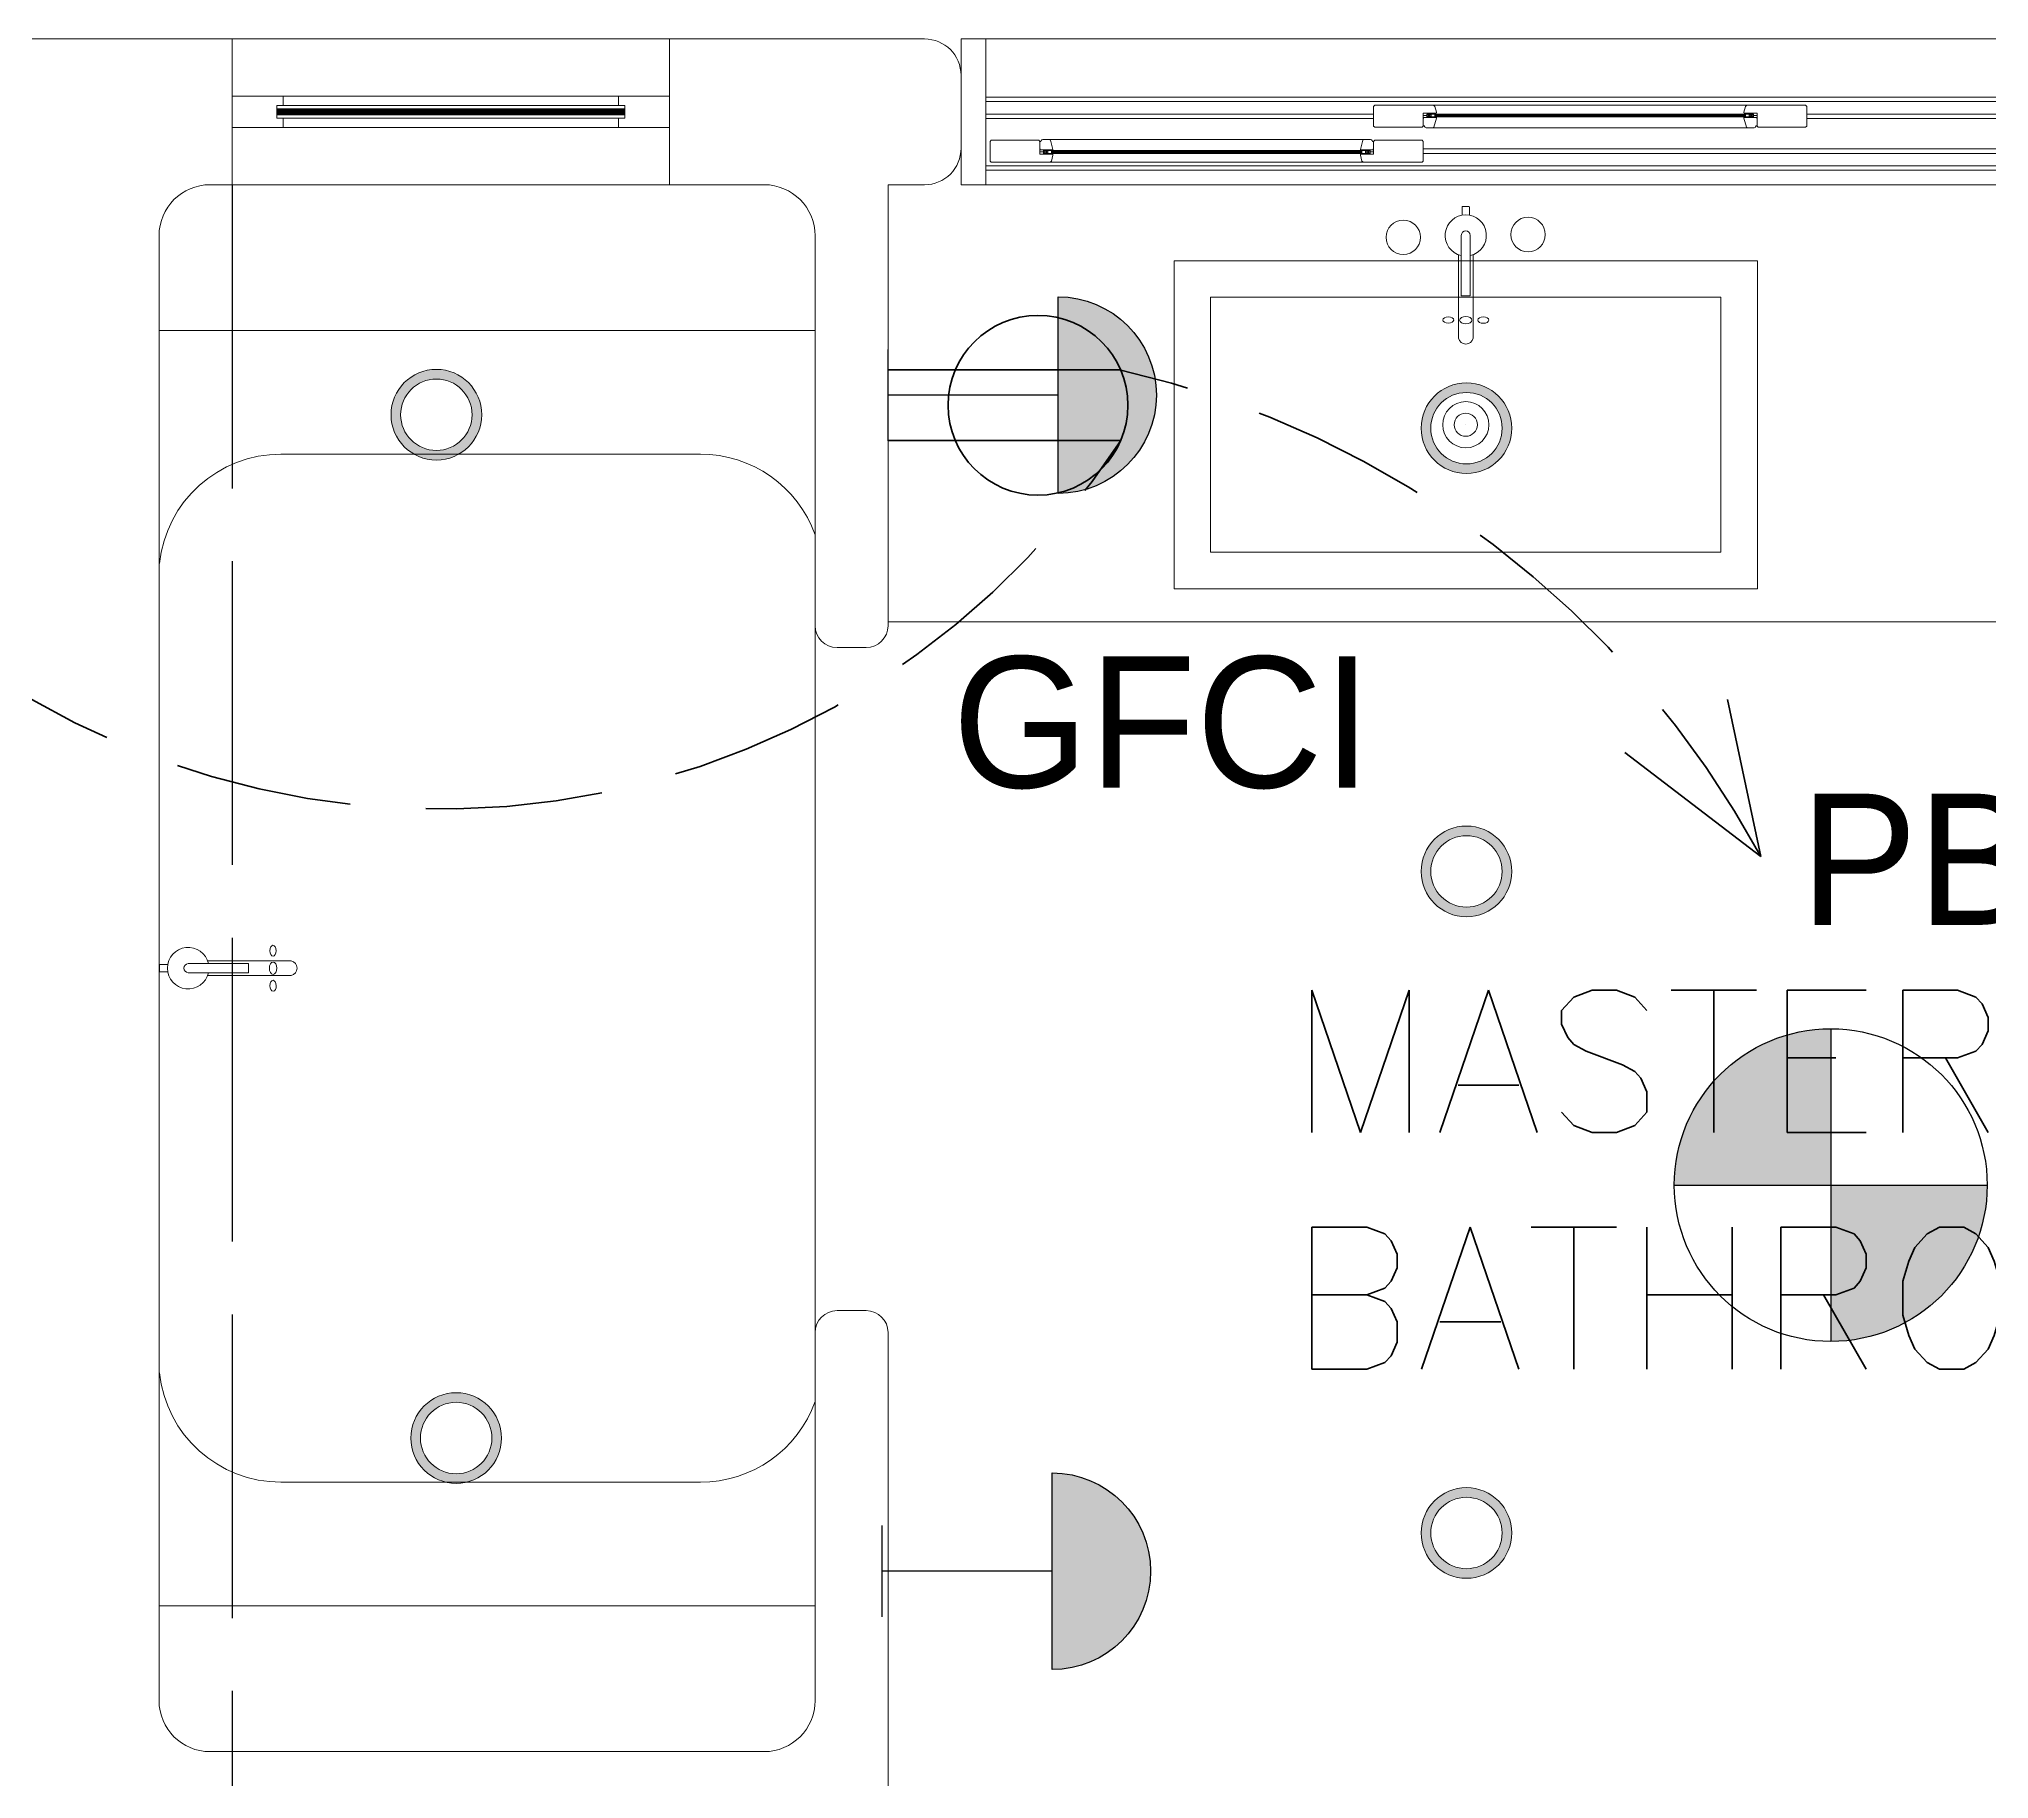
# Model space of a CAD drawing. Header units: metres. Extents: x 14 to 2416, y -346 to 476.
# Drawn here: x 139.562 to 142.237, y -134.315 to -131.928 of the extents above; entities that cross this region are included whole.
import ezdxf

# ---------------------------------------------------------------- set-up
doc = ezdxf.new("R2010")
doc.units = ezdxf.units.M
for name, pattern in [('0', [0]), ('CONTINUA', [0]), ('Dash Style-2', [0.694425, 0.48607, -0.208355]), ('STYLE_03', [0.5, 0.416656, -0.083344])]:
    doc.linetypes.add(name, pattern=pattern)
doc.layers.get('0').update_dxf_attribs({"linetype": '0', "lineweight": 20})
doc.layers.add('1', color=1, linetype='Continuous')
doc.layers.add('MAVA Luminarias', color=1, linetype='Continuous')
for name, color, linetype, lineweight in [('A-ANNO-TEXT', 20, 'Continuous', 13), ('A-DOOR', 35, 'Continuous', 5), ('A-WALL', 250, 'Continuous', 20), ('baños', 251, 'Continuous', 0), ('cristales', 131, 'Continuous', 0), ('E Salida TCorrientes', 24, 'CONTINUA', 40), ('E Tuberia Emp Piso', 24, 'Dash Style-2', 40), ('MAVA -LUMINARIAS', 1, 'Continuous', 18), ('piscina', 131, 'Continuous', 0), ('textos', 7, 'Continuous', 0)]:
    doc.layers.add(name, color=color, linetype=linetype, lineweight=lineweight)
doc.styles.add('CENTURY GOTHIC', font='GOTHIC.TTF')
doc.styles.get("Standard").update_dxf_attribs({"font": 'arial.ttf', "height": 0.1875})

# ---------------------------------------------------------------- blocks, each defined once
blk = doc.blocks.new('A$C8d867532')
at = {"layer": 'baños', "linetype": 'Continuous'}
blk.add_line((0.0395, 0.4062, 0), (0.1223, 0.4062, 0.0004), dxfattribs=at)
at = {"layer": 'baños'}
for points in [[(0.0743, 0.8), (0.5243, 0.8), (0.5243, 0), (0.0743, 0)], [(0.1243, 0.75), (0.4743, 0.75), (0.4743, 0.05), (0.1243, 0.05)]]:
    blk.add_lwpolyline(points, close=True, dxfattribs=at)
at = {"layer": 'baños', "linetype": 'Continuous'}
blk.add_lwpolyline([(0.0672, 0.3939, -9.082434), (0.0672, 0.4062)], format="xyb", dxfattribs=at)
for points, elevation in [([(0.0114, 0.405), (0.0005, 0.405), (0, 0.4043), (0, 0.3957)], 0), ([(0.1223, 0.4062), (0.1223, 0.3939)], 0.0004), ([(0, 0.3957), (0.0005, 0.395), (0.0114, 0.395)], 0)]:
    blk.add_lwpolyline(points, dxfattribs=dict(at, elevation=elevation))
at = {"layer": 'baños', "linetype": 'Continuous', "elevation": 0}
for points in [[(0.0333, 0.4, -0.385153), (0.0395, 0.4062), (0.0395, 0.4062)], [(0.0661, 0.4101), (0.1804, 0.4101, -0.363105), (0.1887, 0.4, -0.363105), (0.1804, 0.39), (0.0661, 0.39)], [(0.0333, 0.4, 0.385153), (0.0395, 0.3939), (0.0395, 0.3939)]]:
    blk.add_lwpolyline(points, format="xyb", dxfattribs=at)
at = {"layer": 'baños', "linetype": 'Continuous', "extrusion": (1.31781e-06, -1, -8.43443e-26), "elevation": -0.3939}
blk.add_lwpolyline([(0.1223, 0.0004), (0.0395, 0)], close=True, dxfattribs=at)
at = {"layer": 'baños', "linetype": 'Continuous'}
for centre, radius in [((0.0422, 0.4857), 0.0237), ((0.2993, 0.4), 0.0317), ((0.2993, 0.4), 0.0159), ((0.0384, 0.3146), 0.0237)]:
    blk.add_circle(centre, radius, dxfattribs=at)
at = {"layer": 'baños', "linetype": 'Continuous', "extrusion": (3.61622e-27, 8.43443e-26, -1)}
for centre, major_axis, ratio in [((0.1557, 0.424), (0.00005, -0.0075), 0.581577), ((0.1558, 0.4), (0, -0.0085), 0.599546), ((0.1558, 0.376), (0.00005, -0.0075), 0.581577)]:
    blk.add_ellipse(centre, major_axis=major_axis, ratio=ratio, dxfattribs=at)
at = {"layer": 'baños', "linetype": 'Continuous', "flags": 8}
for tag, p in [('TRADENAME', (0.1887, 0.4, 0)), ('MODELNUMBER', (0.1887, 0.4, 0)), ('MATERIAL', (0.1888, 0.4, 0)), ('PRODUCT', (0.1888, 0.4, 0))]:
    blk.add_attdef(tag, p, '', height=0.0000254, rotation=270.0001, dxfattribs=at)
at = {"layer": 'baños', "linetype": 'Continuous'}
for tag, p in [('MATERIAL', (0.299, 0.3999)), ('PRODUCT', (0.299, 0.3999)), ('TRADENAME', (0.2991, 0.3999)), ('MODELNUMBER', (0.2991, 0.3999))]:
    blk.add_attdef(tag, p, '', height=0.0000254, rotation=90.0001, dxfattribs=at)
blk = doc.blocks.new('A$Ca68d0485')
at = {"layer": 'baños', "linetype": 'Continuous'}
blk.add_line((0.0395, 0.0378, 0.0001), (0.1223, 0.0378, 0.0004), dxfattribs=at)
for points, elevation in [([(0.0672, 0.0254, -9.082434), (0.0672, 0.0378)], 0), ([(0.0333, 0.0316, -0.385153), (0.0395, 0.0378), (0.0395, 0.0378)], 0.0001), ([(0.0333, 0.0316, 0.385153), (0.0395, 0.0254), (0.0395, 0.0254)], 0.0001), ([(0.0661, 0.0416), (0.1804, 0.0416, -0.363105), (0.1887, 0.0316, -0.363105), (0.1804, 0.0216), (0.0661, 0.0216)], 0)]:
    blk.add_lwpolyline(points, format="xyb", dxfattribs=dict(at, elevation=elevation))
for points in [[(0.0114, 0.0365), (0.0005, 0.0365), (0, 0.0359), (0, 0.0272)], [(0, 0.0272), (0.0005, 0.0265), (0.0114, 0.0265)]]:
    blk.add_lwpolyline(points, dxfattribs=at)
at = {"layer": 'baños', "linetype": 'Continuous', "elevation": 0.0004}
blk.add_lwpolyline([(0.1223, 0.0378), (0.1223, 0.0254)], dxfattribs=at)
at = {"layer": 'baños', "linetype": 'Continuous', "extrusion": (1.31781e-06, -1, -8.43443e-26), "elevation": -0.0254}
blk.add_lwpolyline([(0.1223, 0.0004), (0.0395, 0.0001)], close=True, dxfattribs=at)
at = {"layer": 'baños', "linetype": 'Continuous', "extrusion": (3.61622e-27, 8.43443e-26, -1)}
for centre, major_axis, ratio in [((0.1557, 0.0555, 0), (0.00005, -0.0075), 0.581577), ((0.1558, 0.0315, 0), (0, -0.0085), 0.599546), ((0.1558, 0.0075, 0), (0.00005, -0.0075), 0.581577)]:
    blk.add_ellipse(centre, major_axis=major_axis, ratio=ratio, dxfattribs=at)
at = {"layer": 'baños', "linetype": 'Continuous', "flags": 8}
for tag, p in [('TRADENAME', (0.1887, 0.0316, 0)), ('MODELNUMBER', (0.1887, 0.0316, 0)), ('MATERIAL', (0.1888, 0.0316, 0)), ('PRODUCT', (0.1888, 0.0316, 0))]:
    blk.add_attdef(tag, p, '', height=0.0000254, rotation=270.0001, dxfattribs=at)
blk = doc.blocks.new('A$C99684e29')
at = {"layer": 'A-DOOR'}
for p, q in [((0, 0.2), (2.65, 0.2)), ((0, 0), (0, 0.2)), ((0.034, 0.2), (0.034, 0)), ((2.616, 0.2), (2.616, 0)), ((2.65, 0), (2.65, 0.2)), ((0.034, 0.12), (2.616, 0.12)), ((0.566, 0.1075), (0.5675, 0.109)), ((0.566, 0.0805), (0.566, 0.1075)), ((0.5675, 0.109), (0.6481, 0.109)), ((0.6481, 0.109), (0.65, 0.1075)), ((1.0779, 0.109), (0.6481, 0.109)), ((0.65, 0.1075), (0.652, 0.0995)), ((1.076, 0.1075), (1.074, 0.0995)), ((1.0779, 0.109), (1.076, 0.1075)), ((1.1585, 0.109), (1.0779, 0.109)), ((1.16, 0.1075), (1.1585, 0.109)), ((1.16, 0.0805), (1.16, 0.1075)), ((1.49, 0.1075), (1.4915, 0.109)), ((1.49, 0.0805), (1.49, 0.1075)), ((1.4915, 0.109), (1.5721, 0.109)), ((1.5721, 0.109), (1.574, 0.1075)), ((1.5721, 0.109), (2.0019, 0.109)), ((1.574, 0.1075), (1.576, 0.0995)), ((2, 0.1075), (1.998, 0.0995)), ((2.0019, 0.109), (2, 0.1075)), ((2.0825, 0.109), (2.0019, 0.109)), ((2.084, 0.1075), (2.0825, 0.109)), ((2.084, 0.0805), (2.084, 0.1075)), ((0.5675, 0.079), (0.566, 0.0805)), ((0.634, 0.0805), (0.6325, 0.079)), ((0.6515, 0.098), (0.634, 0.098)), ((0.634, 0.098), (0.634, 0.0805)), ((0.634, 0.095), (0.639, 0.095)), ((0.634, 0.095), (0.639, 0.095)), ((0.639, 0.097), (0.645, 0.093)), ((0.639, 0.093), (0.645, 0.097)), ((0.652, 0.0985), (0.6515, 0.098)), ((0.652, 0.0995), (0.652, 0.0985)), ((1.074, 0.0995), (1.074, 0.0985)), ((1.074, 0.0985), (1.0745, 0.098)), ((1.0745, 0.098), (1.092, 0.098)), ((1.087, 0.097), (1.081, 0.093)), ((1.087, 0.093), (1.081, 0.097)), ((1.092, 0.095), (1.087, 0.095)), ((1.092, 0.095), (1.087, 0.095)), ((1.092, 0.098), (1.092, 0.0805)), ((1.092, 0.0805), (1.0935, 0.079)), ((1.1585, 0.079), (1.16, 0.0805)), ((1.4915, 0.079), (1.49, 0.0805)), ((1.558, 0.0805), (1.5565, 0.079)), ((1.5755, 0.098), (1.558, 0.098)), ((1.558, 0.098), (1.558, 0.0805)), ((1.558, 0.095), (1.563, 0.095)), ((1.558, 0.095), (1.563, 0.095)), ((1.563, 0.097), (1.569, 0.093)), ((1.563, 0.093), (1.569, 0.097)), ((1.576, 0.0985), (1.5755, 0.098)), ((1.576, 0.0995), (1.576, 0.0985)), ((1.998, 0.0995), (1.998, 0.0985)), ((1.998, 0.0985), (1.9985, 0.098)), ((1.9985, 0.098), (2.016, 0.098)), ((2.011, 0.097), (2.005, 0.093)), ((2.011, 0.093), (2.005, 0.097)), ((2.016, 0.095), (2.011, 0.095)), ((2.016, 0.095), (2.011, 0.095)), ((2.016, 0.098), (2.016, 0.0805)), ((2.016, 0.0805), (2.0175, 0.079)), ((2.0825, 0.079), (2.084, 0.0805)), ((0.0415, 0.061), (0.04, 0.0595)), ((0.04, 0.0595), (0.04, 0.0325)), ((0.1065, 0.061), (0.0415, 0.061)), ((0.108, 0.0595), (0.1065, 0.061)), ((0.108, 0.042), (0.108, 0.0595)), ((0.5528, 0.062), (0.1212, 0.062)), ((0.566, 0.0595), (0.5675, 0.061)), ((0.566, 0.042), (0.566, 0.0595)), ((0.6325, 0.079), (0.5675, 0.079)), ((0.5675, 0.061), (0.6325, 0.061)), ((0.634, 0.0595), (0.6325, 0.061)), ((0.634, 0.0595), (0.634, 0.0325)), ((0.6472, 0.078), (1.0788, 0.078)), ((1.0935, 0.079), (1.1585, 0.079)), ((1.5565, 0.079), (1.4915, 0.079)), ((2.0028, 0.078), (1.5712, 0.078)), ((2.016, 0.0595), (2.0175, 0.061)), ((2.016, 0.0595), (2.016, 0.0325)), ((2.0175, 0.079), (2.0825, 0.079)), ((2.0825, 0.061), (2.0175, 0.061)), ((2.084, 0.0595), (2.0825, 0.061)), ((2.084, 0.042), (2.084, 0.0595)), ((2.0972, 0.062), (2.5288, 0.062)), ((2.542, 0.0595), (2.5435, 0.061)), ((2.542, 0.042), (2.542, 0.0595)), ((2.5435, 0.061), (2.6085, 0.061)), ((2.6085, 0.061), (2.61, 0.0595)), ((2.61, 0.0595), (2.61, 0.0325)), ((0.04, 0.0325), (0.0415, 0.031)), ((0.0415, 0.031), (0.1221, 0.031)), ((0.108, 0.045), (0.113, 0.045)), ((0.108, 0.045), (0.113, 0.045)), ((0.1255, 0.042), (0.108, 0.042)), ((0.113, 0.043), (0.119, 0.047)), ((0.113, 0.047), (0.119, 0.043)), ((0.1221, 0.031), (0.124, 0.0325)), ((0.1221, 0.031), (0.5519, 0.031)), ((0.124, 0.0325), (0.126, 0.0405)), ((0.126, 0.0415), (0.1255, 0.042)), ((0.126, 0.0405), (0.126, 0.0415)), ((0.548, 0.0415), (0.5485, 0.042)), ((0.548, 0.0405), (0.548, 0.0415)), ((0.55, 0.0325), (0.548, 0.0405)), ((0.5485, 0.042), (0.566, 0.042)), ((0.5519, 0.031), (0.55, 0.0325)), ((0.6325, 0.031), (0.5519, 0.031)), ((0.561, 0.043), (0.555, 0.047)), ((0.561, 0.047), (0.555, 0.043)), ((0.566, 0.045), (0.561, 0.045)), ((0.566, 0.045), (0.561, 0.045)), ((0.634, 0.0325), (0.6325, 0.031)), ((2.016, 0.0325), (2.0175, 0.031)), ((2.0175, 0.031), (2.0981, 0.031)), ((2.084, 0.045), (2.089, 0.045)), ((2.084, 0.045), (2.089, 0.045)), ((2.1015, 0.042), (2.084, 0.042)), ((2.089, 0.043), (2.095, 0.047)), ((2.089, 0.047), (2.095, 0.043)), ((2.0981, 0.031), (2.1, 0.0325)), ((2.5279, 0.031), (2.0981, 0.031)), ((2.1, 0.0325), (2.102, 0.0405)), ((2.102, 0.0415), (2.1015, 0.042)), ((2.102, 0.0405), (2.102, 0.0415)), ((2.524, 0.0415), (2.5245, 0.042)), ((2.524, 0.0405), (2.524, 0.0415)), ((2.526, 0.0325), (2.524, 0.0405)), ((2.5245, 0.042), (2.542, 0.042)), ((2.5279, 0.031), (2.526, 0.0325)), ((2.6085, 0.031), (2.5279, 0.031)), ((2.537, 0.043), (2.531, 0.047)), ((2.537, 0.047), (2.531, 0.043)), ((2.542, 0.045), (2.537, 0.045)), ((2.542, 0.045), (2.537, 0.045)), ((2.61, 0.0325), (2.6085, 0.031)), ((0, 0), (2.65, 0)), ((0.034, 0.02), (2.616, 0.02))]:
    blk.add_line(p, q, dxfattribs=at)
at = {"layer": 'A-DOOR', "color": 8}
for p, q in [((0.034, 0.114), (2.616, 0.114)), ((0.566, 0.097), (0.034, 0.097)), ((0.566, 0.091), (0.034, 0.091)), ((1.16, 0.097), (1.49, 0.097)), ((1.16, 0.091), (1.49, 0.091)), ((2.084, 0.097), (2.616, 0.097)), ((2.084, 0.091), (2.616, 0.091)), ((2.016, 0.049), (0.634, 0.049)), ((2.016, 0.043), (0.634, 0.043)), ((0.034, 0.026), (2.616, 0.026))]:
    blk.add_line(p, q, dxfattribs=at)
at = {"layer": 'A-DOOR'}
for points in [[(0.634, 0.095), (0.639, 0.095), (0.639, 0.095), (0.634, 0.095)], [(1.087, 0.097), (0.639, 0.097), (0.639, 0.093), (1.087, 0.093)], [(0.639, 0.097), (0.645, 0.097), (0.645, 0.093), (0.639, 0.093)], [(0.6515, 0.098), (0.6395, 0.098), (0.6395, 0.097), (0.6515, 0.097)], [(0.6515, 0.093), (0.6395, 0.093), (0.6395, 0.092), (0.6515, 0.092)], [(0.645, 0.097), (0.65, 0.097), (0.65, 0.093), (0.645, 0.093)], [(1.0745, 0.098), (1.0865, 0.098), (1.0865, 0.097), (1.0745, 0.097)], [(1.0745, 0.093), (1.0865, 0.093), (1.0865, 0.092), (1.0745, 0.092)], [(1.081, 0.097), (1.076, 0.097), (1.076, 0.093), (1.081, 0.093)], [(1.087, 0.097), (1.081, 0.097), (1.081, 0.093), (1.087, 0.093)], [(1.092, 0.095), (1.087, 0.095), (1.087, 0.095), (1.092, 0.095)], [(1.558, 0.095), (1.563, 0.095), (1.563, 0.095), (1.558, 0.095)], [(1.563, 0.097), (1.569, 0.097), (1.569, 0.093), (1.563, 0.093)], [(1.563, 0.097), (2.011, 0.097), (2.011, 0.093), (1.563, 0.093)], [(1.5755, 0.098), (1.5635, 0.098), (1.5635, 0.097), (1.5755, 0.097)], [(1.5755, 0.093), (1.5635, 0.093), (1.5635, 0.092), (1.5755, 0.092)], [(1.569, 0.097), (1.574, 0.097), (1.574, 0.093), (1.569, 0.093)], [(1.9985, 0.098), (2.0105, 0.098), (2.0105, 0.097), (1.9985, 0.097)], [(1.9985, 0.093), (2.0105, 0.093), (2.0105, 0.092), (1.9985, 0.092)], [(2.005, 0.097), (2, 0.097), (2, 0.093), (2.005, 0.093)], [(2.011, 0.097), (2.005, 0.097), (2.005, 0.093), (2.011, 0.093)], [(2.016, 0.095), (2.011, 0.095), (2.011, 0.095), (2.016, 0.095)], [(0.108, 0.045), (0.113, 0.045), (0.113, 0.045), (0.108, 0.045)], [(0.113, 0.043), (0.119, 0.043), (0.119, 0.047), (0.113, 0.047)], [(0.113, 0.043), (0.561, 0.043), (0.561, 0.047), (0.113, 0.047)], [(0.1255, 0.047), (0.1135, 0.047), (0.1135, 0.048), (0.1255, 0.048)], [(0.1255, 0.042), (0.1135, 0.042), (0.1135, 0.043), (0.1255, 0.043)], [(0.119, 0.043), (0.124, 0.043), (0.124, 0.047), (0.119, 0.047)], [(0.5485, 0.047), (0.5605, 0.047), (0.5605, 0.048), (0.5485, 0.048)], [(0.5485, 0.042), (0.5605, 0.042), (0.5605, 0.043), (0.5485, 0.043)], [(0.555, 0.043), (0.55, 0.043), (0.55, 0.047), (0.555, 0.047)], [(0.561, 0.043), (0.555, 0.043), (0.555, 0.047), (0.561, 0.047)], [(0.566, 0.045), (0.561, 0.045), (0.561, 0.045), (0.566, 0.045)], [(2.084, 0.045), (2.089, 0.045), (2.089, 0.045), (2.084, 0.045)], [(2.537, 0.043), (2.089, 0.043), (2.089, 0.047), (2.537, 0.047)], [(2.089, 0.043), (2.095, 0.043), (2.095, 0.047), (2.089, 0.047)], [(2.1015, 0.047), (2.0895, 0.047), (2.0895, 0.048), (2.1015, 0.048)], [(2.1015, 0.042), (2.0895, 0.042), (2.0895, 0.043), (2.1015, 0.043)], [(2.095, 0.043), (2.1, 0.043), (2.1, 0.047), (2.095, 0.047)], [(2.5245, 0.047), (2.5365, 0.047), (2.5365, 0.048), (2.5245, 0.048)], [(2.5245, 0.042), (2.5365, 0.042), (2.5365, 0.043), (2.5245, 0.043)], [(2.531, 0.043), (2.526, 0.043), (2.526, 0.047), (2.531, 0.047)], [(2.537, 0.043), (2.531, 0.043), (2.531, 0.047), (2.537, 0.047)], [(2.542, 0.045), (2.537, 0.045), (2.537, 0.045), (2.542, 0.045)]]:
    blk.add_lwpolyline(points, close=True, dxfattribs=at)
for points in [[(0.6361, 0.0795, 0.341999), (0.6342, 0.081), (0.634, 0.0813), (0.634, 0.091), (0.635, 0.092), (0.652, 0.092), (0.652, 0.0915), (0.6487, 0.0791, -0.339454), (0.6472, 0.078), (0.6381, 0.078, -0.341999)], [(1.0899, 0.0795, -0.341999), (1.0918, 0.081), (1.092, 0.0813), (1.092, 0.091), (1.091, 0.092), (1.074, 0.092), (1.074, 0.0915), (1.0773, 0.0791, 0.339454), (1.0788, 0.078), (1.0879, 0.078, 0.341999)], [(1.5601, 0.0795, 0.341999), (1.5582, 0.081), (1.558, 0.0813), (1.558, 0.091), (1.559, 0.092), (1.576, 0.092), (1.576, 0.0915), (1.5727, 0.0791, -0.339454), (1.5712, 0.078), (1.5621, 0.078, -0.341999)], [(2.0139, 0.0795, -0.341999), (2.0158, 0.081), (2.016, 0.0813), (2.016, 0.091), (2.015, 0.092), (1.998, 0.092), (1.998, 0.0915), (2.0013, 0.0791, 0.339454), (2.0028, 0.078), (2.0119, 0.078, 0.341999)], [(0.1101, 0.0605, -0.341999), (0.1082, 0.059), (0.108, 0.0587), (0.108, 0.049), (0.109, 0.048), (0.126, 0.048), (0.126, 0.0485), (0.1227, 0.0609, 0.339454), (0.1212, 0.062), (0.1121, 0.062, 0.341999)], [(0.5639, 0.0605, 0.341999), (0.5658, 0.059), (0.566, 0.0587), (0.566, 0.049), (0.565, 0.048), (0.548, 0.048), (0.548, 0.0485), (0.5513, 0.0609, -0.339454), (0.5528, 0.062), (0.5619, 0.062, -0.341999)], [(2.0861, 0.0605, -0.341999), (2.0842, 0.059), (2.084, 0.0587), (2.084, 0.049), (2.085, 0.048), (2.102, 0.048), (2.102, 0.0485), (2.0987, 0.0609, 0.339454), (2.0972, 0.062), (2.0881, 0.062, 0.341999)], [(2.5399, 0.0605, 0.341999), (2.5418, 0.059), (2.542, 0.0587), (2.542, 0.049), (2.541, 0.048), (2.524, 0.048), (2.524, 0.0485), (2.5273, 0.0609, -0.339454), (2.5288, 0.062), (2.5379, 0.062, -0.341999)]]:
    blk.add_lwpolyline(points, format="xyb", close=True, dxfattribs=at)
at = {"layer": 'A-DOOR', "color": 7}
for points in [[(1.087, 0.093), (0.639, 0.093), (0.639, 0.097), (1.087, 0.097)], [(1.563, 0.093), (2.011, 0.093), (2.011, 0.097), (1.563, 0.097)], [(0.113, 0.047), (0.561, 0.047), (0.561, 0.043), (0.113, 0.043)], [(2.537, 0.047), (2.089, 0.047), (2.089, 0.043), (2.537, 0.043)]]:
    blk.add_lwpolyline(points, close=True, dxfattribs=at)
at = {"layer": 'cristales', "const_width": 0.004}
for points in [[(1.076, 0.095), (0.65, 0.095)], [(1.574, 0.095), (2, 0.095)], [(0.124, 0.045), (0.55, 0.045)], [(2.526, 0.045), (2.1, 0.045)]]:
    blk.add_lwpolyline(points, dxfattribs=at)
blk = doc.blocks.new('PL BASE 2N NASAS 09')
at = {"layer": 'A-DOOR'}
for p, q in [((165.3976, -5.2117), (165.9976, -5.2117)), ((165.3976, -5.2902), (165.9976, -5.2902)), ((165.9363, -5.303), (165.4589, -5.303)), ((165.4589, -5.303), (165.4589, -5.3204)), ((165.9363, -5.3204), (165.4589, -5.3204)), ((165.9363, -5.303), (165.9363, -5.3204)), ((165.9976, -5.3332), (165.3976, -5.3332)), ((165.3976, -5.4117), (165.9976, -5.4117))]:
    blk.add_line(p, q, dxfattribs=at)
for points in [[(165.4676, -5.303), (165.4676, -5.2902), (165.3976, -5.2902), (165.3976, -5.3332), (165.4676, -5.3332), (165.4676, -5.3204)], [(165.9276, -5.303), (165.9276, -5.2902), (165.9976, -5.2902), (165.9976, -5.3332), (165.9276, -5.3332), (165.9276, -5.3204)]]:
    blk.add_lwpolyline(points, dxfattribs=at)
at = {"layer": 'A-WALL'}
for p, q in [((164.7975, -5.2117), (165.3976, -5.2117)), ((165.3976, -5.2117), (165.3976, -5.4117)), ((165.9976, -5.2117), (166.3476, -5.2117)), ((165.9976, -5.2117), (165.9976, -5.4117)), ((165.3976, -5.3617), (165.3976, -5.2617)), ((165.9976, -5.3617), (165.9976, -5.2617)), ((166.3976, -5.2817), (166.3976, -5.3417)), ((165.3976, -5.4117), (165.3675, -5.4117)), ((165.9976, -5.4117), (166.1275, -5.4117)), ((166.2975, -5.4117), (166.2975, -6.0168)), ((166.3476, -5.4117), (166.2975, -5.4117)), ((165.2975, -5.4817), (165.2975, -7.4917)), ((166.1975, -5.4817), (166.1975, -6.0168)), ((166.2275, -6.0468), (166.2675, -6.0468)), ((166.2275, -6.9566), (166.2675, -6.9566)), ((166.1975, -7.4917), (166.1975, -6.9866)), ((166.2975, -7.6417), (166.2975, -6.9866)), ((166.1275, -7.5617), (165.3675, -7.5617))]:
    blk.add_line(p, q, dxfattribs=at)
for centre, radius, start, end in [((166.3476, -5.2617), 0.05, 0.0692, 90), ((166.3476, -5.3617), 0.05, 270, 0.0001), ((165.3675, -5.4817), 0.07, 90, 180), ((166.1275, -5.4817), 0.07, 0, 90), ((166.2275, -6.0168), 0.03, 180, 270), ((166.2675, -6.0168), 0.03, 270, 0), ((166.2275, -6.9866), 0.03, 90, 180), ((166.2675, -6.9866), 0.03, 0, 90), ((165.3675, -7.4917), 0.07, 180, 270), ((166.1275, -7.4917), 0.07, 270, 0)]:
    blk.add_arc(centre, radius, start, end, dxfattribs=at)
at = {"layer": 'baños'}
for p, q in [((165.2981, -5.6117), (166.1975, -5.6117)), ((165.4647, -5.7815), (166.04, -5.7815)), ((166.1975, -6.0168), (166.1975, -6.9866)), ((168.9809, -6.0117), (166.2975, -6.0117)), ((165.4647, -7.192), (166.04, -7.192)), ((165.2981, -7.3617), (166.1975, -7.3617))]:
    blk.add_line(p, q, dxfattribs=at)
for centre, start, end in [((165.4647, -5.9489), 90, 174.0288), ((166.04, -5.9489), 19.8409, 90), ((165.4647, -7.0245), 185.9712, 270), ((166.04, -7.0245), 270, 340.1591)]:
    blk.add_arc(centre, 0.1675, start, end, dxfattribs=at)
at = {"layer": 'piscina', "const_width": 0.01}
blk.add_lwpolyline([(165.4589, -5.3117), (165.9363, -5.3117)], dxfattribs=at)
at = {"color": 1}
blk.add_blockref('A$C99684e29', (166.3976, -5.4117), dxfattribs=at)
blk.add_blockref('A$Ca68d0485', (165.2981, -6.5183)).add_auto_attribs({'MATERIAL': 'BRASS', 'PRODUCT': 'FAUCETS', 'TRADENAME': 'PURIST', 'MODELNUMBER': 'K-14404-4A'})
at = {"layer": '1', "color": 1}
ref = blk.add_blockref('A$C8d867532', (167.49, -5.4417, 0), dxfattribs=dict(at, xscale=-1, rotation=90))
ref.add_attrib('MATERIAL', 'VITREOUS CHINA', (167.0902, -5.7407, 0), dxfattribs={"layer": 'baños', "linetype": 'Continuous', "height": 0.0000254, "rotation": 179.9999})
ref.add_attrib('PRODUCT', 'BATHROOM SINK', (167.0902, -5.7407, 0), dxfattribs={"layer": 'baños', "linetype": 'Continuous', "height": 0.0000254, "rotation": 179.9999})
ref.add_attrib('TRADENAME', 'VOX', (167.0902, -5.7408, 0), dxfattribs={"layer": 'baños', "linetype": 'Continuous', "height": 0.0000254, "rotation": 179.9999})
ref.add_attrib('MODELNUMBER', 'K-5373', (167.0902, -5.7408, 0), dxfattribs={"layer": 'baños', "linetype": 'Continuous', "height": 0.0000254, "rotation": 179.9999})
ref.add_attrib('MATERIAL', 'BRASS', (167.09, -5.6305, 0), dxfattribs={"layer": 'baños', "linetype": 'Continuous', "height": 0.0000254, "rotation": 359.9999})
ref.add_attrib('PRODUCT', 'FAUCETS', (167.09, -5.6305, 0), dxfattribs={"layer": 'baños', "linetype": 'Continuous', "height": 0.0000254, "rotation": 359.9999})
ref.add_attrib('TRADENAME', 'PURIST', (167.09, -5.6305, 0), dxfattribs={"layer": 'baños', "linetype": 'Continuous', "height": 0.0000254, "rotation": 359.9999})
ref.add_attrib('MODELNUMBER', 'K-14404-4A', (167.09, -5.6304, 0), dxfattribs={"layer": 'baños', "linetype": 'Continuous', "height": 0.0000254, "rotation": 359.9999})
at = {"layer": 'textos', "insert": (166.8454, -7.0371), "char_height": 0.195, "width": 1.854973, "attachment_point": 7}
blk.add_mtext('{\\Fromans|c0;MASTER BATHROOM 1}', dxfattribs=at)
blk = doc.blocks.new('PL MUEBLES 2N NASAS 09')
blk.add_blockref('PL BASE 2N NASAS 09', (49.9143, 62.717))
blk = doc.blocks.new('A$C595364de')
blk.add_blockref('PL MUEBLES 2N NASAS 09', (-199.5618, -36.6052))
blk = doc.blocks.new('downlight')
at = {"layer": 'MAVA -LUMINARIAS'}
h = blk.add_hatch(color=3, dxfattribs=at)
h.dxf.hatch_style = 1
h.paths.add_polyline_path([(-5.416, -22.4571, 1), (-5.2917, -22.4571, 1)])
h.paths.add_polyline_path([(-5.3048, -22.4571, -1), (-5.4029, -22.4571, -1)], flags=16)
at = {"layer": 'MAVA -LUMINARIAS', "color": 3}
for radius in [0.0622, 0.049]:
    blk.add_circle((-5.3539, -22.4571), radius, dxfattribs=at)
blk = doc.blocks.new('SCONCE 2')
at = {"layer": 'MAVA Luminarias', "linetype": 'Continuous'}
blk.add_hatch(color=1, dxfattribs=at).paths.add_polyline_path([(0.3422, -0.2405, 1), (-0.169, -0.2405)])
at = {"layer": 'MAVA Luminarias', "color": 1, "linetype": 'Continuous'}
for p, q in [((-0.169, -0.2405), (0.3422, -0.2405)), ((0.0866, -0.2405), (0.0866, -0.6823)), ((-0.0323, -0.6823), (0.2056, -0.6823))]:
    blk.add_line(p, q, dxfattribs=at)
blk.add_arc((0.0866, -0.2405), 0.2556, 0, 180, dxfattribs=at)
blk = doc.blocks.new('lum decorativa')
at = {"layer": 'MAVA Luminarias', "ltscale": 0.3, "transparency": 33554687}
h = blk.add_hatch(color=82, dxfattribs=at)
h.paths.add_polyline_path([(513802.93759, 2035251.33825, 0.414214), (513802.86392, 2035251.26459), (513802.93759, 2035251.26459)])
h.paths.add_polyline_path([(513802.93759, 2035251.19092, 0.414214), (513803.01125, 2035251.26459), (513802.93759, 2035251.26459)])
at = {"layer": 'MAVA Luminarias', "color": 82, "ltscale": 0.3, "transparency": 33554687}
for p, q in [((513802.93759, 2035251.33825), (513802.93759, 2035251.19092)), ((513802.86392, 2035251.26459), (513803.01125, 2035251.26459))]:
    blk.add_line(p, q, dxfattribs=at)
blk.add_circle((513802.93759, 2035251.26459), 0.07366, dxfattribs=at)
blk = doc.blocks.new('*U426')
at = {"layer": 'E Salida TCorrientes'}
for p, q in [((0.0403, -0.2659), (0.0403, 0)), ((-0.0403, -0.2659), (-0.0403, 0))]:
    blk.add_line(p, q, dxfattribs=at)
blk.add_circle((0, -0.1714), 0.1028, dxfattribs=at)
blk = doc.blocks.new('*U732')
at = {"layer": 'E Tuberia Emp Piso', "linetype": 'Continuous'}
for p, q in [((0, 0), (-0.2251, -0.0669)), ((-0.1196, -0.1849), (0, 0))]:
    blk.add_line(p, q, dxfattribs=at)

msp = doc.modelspace()

# ---------------------------------------------------------------- linework, layer by layer
at = {"layer": 'E Tuberia Emp Piso', "ltscale": 0.5}
for centre, radius, start, end in [((140.744, -133.6902, 0), 1.3424, 28.4989, 77.0109), ((140.1116, -131.8691), 1.1156, 215.5133, 326.8658)]:
    msp.add_arc(centre, radius, start, end, dxfattribs=at)
at = {"layer": 'MAVA Luminarias', "linetype": 'STYLE_03', "lineweight": 30}
msp.add_line((139.8267, -132.128), (139.8267, -135.678), dxfattribs=at)
msp.add_line((139.8267, -132.128), (139.8267, -135.678), dxfattribs=at)

# ---------------------------------------------------------------- block references
at = {"layer": 'A-ANNO-TEXT'}
msp.add_blockref('A$C595364de', (124.0766, -152.828), dxfattribs=at)
msp.add_blockref('A$C595364de', (124.0766, -152.828), dxfattribs=at)
at = {"layer": 'E Salida TCorrientes', "xscale": -1.2, "yscale": 1.2, "zscale": 1.2, "rotation": 90}
msp.add_blockref('*U426', (140.7266, -132.4305), dxfattribs=at)
at = {"layer": 'E Tuberia Emp Piso', "ltscale": 0.3, "xscale": -1, "rotation": 159.102207044027}
msp.add_blockref('*U732', (141.9238, -133.0497), dxfattribs=at)
at = {"layer": 'MAVA Luminarias', "linetype": 'Continuous', "xscale": -0.5277282914889166, "yscale": 0.5277282914889166, "zscale": 0.5277282914889166, "rotation": 270}
for p in [(141.0867, -132.4623), (141.0867, -132.4623), (141.0787, -134.0761), (141.0787, -134.0761)]:
    msp.add_blockref('SCONCE 2', p, dxfattribs=at)
at = {"layer": 'MAVA Luminarias'}
for p in [(145.4609, -109.9864), (145.4609, -109.9864), (146.8739, -110.0049), (146.8739, -110.0049), (146.8739, -110.613), (146.8739, -110.613), (145.4881, -111.3905), (145.4881, -111.3905), (146.8739, -111.5208), (146.8739, -111.5208)]:
    msp.add_blockref('downlight', p, dxfattribs=at)
at = {"layer": 'MAVA Luminarias', "color": 82, "xscale": 2.91286913078865, "yscale": 2.91286913078865, "zscale": 2.91286913078865}
msp.add_blockref('lum decorativa', (-1496498.6965, -5928554.0826), dxfattribs=at)
msp.add_blockref('lum decorativa', (-1496498.6965, -5928554.0826), dxfattribs=at)

# ---------------------------------------------------------------- texts
at = {"layer": 'E Tuberia Emp Piso', "char_height": 0.18, "width": 0.861546, "attachment_point": 5, "style": 'CENTURY GOTHIC'}
for s, insert in [('GFCI ', (141.1022, -132.8665)), ('PB(6)  ', (142.2857, -133.0806, -0.0094))]:
    msp.add_mtext(s, dxfattribs=dict(at, insert=insert))

doc.saveas('drawing.dxf')
